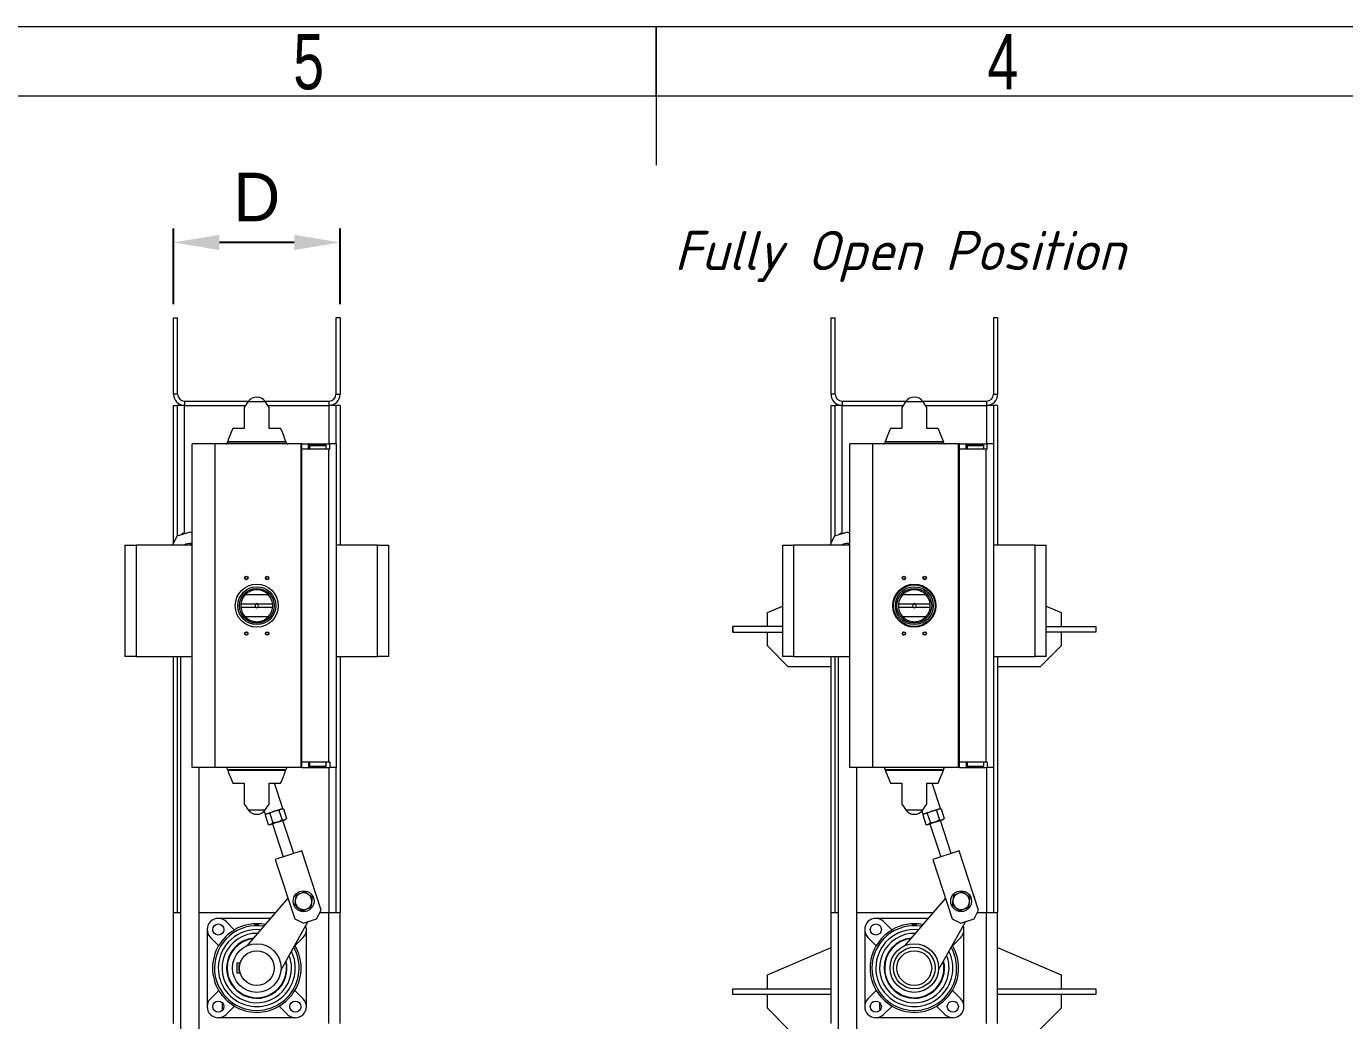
# Model space of a CAD drawing. Header units: millimetres. Extents: x -3124 to 13554, y -5049 to 691.
# Drawn here: x -32 to 1867, y -741 to 691 of the extents above; entities that cross this region are included whole.
import ezdxf

# ---------------------------------------------------------------- set-up
doc = ezdxf.new("R2010")
doc.units = ezdxf.units.MM
doc.header["$PDSIZE"] = -1
doc.styles.add('GOST-2.304_Type-B_italic', font='GOST Common Italic.ttf')
doc.styles.add('SLDTEXTSTYLE0', font='TXT', dxfattribs={"width": 0.75})
doc.dimstyles.new('Copy of ISO-25', dxfattribs={"dimscale": 20, "dimtxt": 3.5, "dimasz": 3.302, "dimexe": 1, "dimexo": 1, "dimgap": 1.524, "dimtad": 1, "dimtih": 1, "dimtoh": 1, "dimlfac": 20, "dimzin": 0, "dimtxsty": 'Standard', "dimcen": 2.5, "dimazin": 0, "dimtfac": 1, "dimtmove": 0, "dimatfit": 3, "dimfxl": 1, "dimtzin": 0, "dimarcsym": 0})

# ---------------------------------------------------------------- blocks, each defined once
blk = doc.blocks.new('*D3')
at = {"color": 0, "lineweight": -2, "transparency": 16777216}
for p, q in [((180.2, 291), (180.2, 399.7)), ((420.2, 291), (420.2, 399.7)), ((354.2, 379.7), (246.3, 379.7))]:
    blk.add_line(p, q, dxfattribs=at)
at = {"color": 0, "transparency": 16777216}
for points in [[(246.3, 390.7), (246.3, 368.7), (180.2, 379.7)], [(354.2, 390.7), (354.2, 368.7), (420.2, 379.7)]]:
    blk.add_solid(points, dxfattribs=at)
at = {"layer": 'Defpoints', "color": 0, "transparency": 16777216}
for p in [(180.2, 379.7), (180.2, 271), (420.2, 271)]:
    blk.add_point(p, dxfattribs=at)
at = {"color": 0, "transparency": 16777216, "insert": (300.2, 445.2), "char_height": 70, "attachment_point": 5}
blk.add_mtext('D', dxfattribs=at)

msp = doc.modelspace()

# ---------------------------------------------------------------- linework, layer by layer
at = {"linetype": 'Continuous', "lineweight": 20}
for p, q in [((-3124.3055, 690.95077), (4875.69418, 690.95077)), ((875.69434, 690.95077), (875.69434, 490.95078)), ((875.69434, 590.95078), (875.69434, 690.95077)), ((-3024.30551, 590.95078), (4775.69418, 590.95078)), ((180.22661, 271.00259), (186.22659, 271.00259)), ((180.22661, 161.00258), (180.22661, 271.00259)), ((186.22659, 161.00258), (186.22659, 271.00259)), ((420.22661, 271.00259), (414.2266, 271.00259)), ((414.2266, 271.00259), (414.2266, 161.00258)), ((420.22661, 271.00259), (420.22661, 161.00258)), ((1127.39278, 271.00259), (1133.39277, 271.00259)), ((1127.39278, 161.00258), (1127.39278, 271.00259)), ((1133.39277, 161.00258), (1133.39277, 271.00259)), ((1367.39278, 271.00259), (1361.39277, 271.00259)), ((1361.39277, 271.00259), (1361.39277, 161.00258)), ((1367.39278, 271.00259), (1367.39278, 161.00258)), ((186.22659, 161.00258), (180.22661, 161.00258)), ((414.2266, 161.00258), (420.22661, 161.00258)), ((1133.39277, 161.00258), (1127.39278, 161.00258)), ((1361.39277, 161.00258), (1367.39278, 161.00258)), ((180.22661, -53.1476), (180.22661, 145.00267)), ((180.22661, 145.00267), (186.22659, 145.00267)), ((186.22659, -43.23142), (186.22659, 145.00267)), ((196.22664, 145.00267), (186.22659, 145.00267)), ((196.22664, 151.00259), (196.22664, 145.00267)), ((196.22664, 151.00259), (288.28023, 151.00259)), ((196.22664, 145.00267), (284.13747, 145.00267)), ((196.22664, -39.01475), (196.22664, 145.00267)), ((287.99258, 150.61075), (312.46067, 150.61075)), ((312.17299, 151.00259), (404.22661, 151.00259)), ((316.31575, 145.00267), (404.22661, 145.00267)), ((404.22661, 151.00259), (404.22661, 145.00267)), ((414.2266, 145.00267), (404.22661, 145.00267)), ((404.22661, 145.00267), (404.22661, 89.43159)), ((420.22661, 145.00267), (414.2266, 145.00267)), ((414.2266, 145.00267), (414.2266, 89.43159)), ((420.22661, 145.00267), (420.22661, -56.49738)), ((1127.39278, -53.1476), (1127.39278, 145.00267)), ((1127.39278, 145.00267), (1133.39277, 145.00267)), ((1133.39277, -43.23142), (1133.39277, 145.00267)), ((1143.39282, 145.00267), (1133.39277, 145.00267)), ((1143.39282, 151.00259), (1143.39282, 145.00267)), ((1143.39282, 151.00259), (1235.4464, 151.00259)), ((1143.39282, 145.00267), (1231.30364, 145.00267)), ((1143.39282, -39.01475), (1143.39282, 145.00267)), ((1235.15875, 150.61075), (1259.62685, 150.61075)), ((1259.33916, 151.00259), (1351.39278, 151.00259)), ((1263.48193, 145.00267), (1351.39278, 145.00267)), ((1351.39278, 151.00259), (1351.39278, 145.00267)), ((1361.39277, 145.00267), (1351.39278, 145.00267)), ((1351.39278, 145.00267), (1351.39278, 89.43159)), ((1367.39278, 145.00267), (1361.39277, 145.00267)), ((1361.39277, 145.00267), (1361.39277, 89.43159)), ((1367.39278, 145.00267), (1367.39278, -56.49738)), ((282.22661, 111.93151), (265.84737, 111.93151)), ((334.60585, 111.93151), (318.22662, 111.93151)), ((1229.39278, 111.93151), (1213.01354, 111.93151)), ((1281.77203, 111.93151), (1265.39279, 111.93151)), ((207.22662, -376.56847), (207.22662, 89.43159)), ((240.22661, 89.43159), (207.22662, 89.43159)), ((240.22661, -376.56847), (240.22661, 89.43159)), ((364.02662, 89.43159), (240.22661, 89.43159)), ((258.22662, 92.2646), (342.22661, 92.2646)), ((258.38433, 93.19658), (342.06892, 93.19658)), ((364.02662, -376.56847), (364.02662, 89.43159)), ((365.22661, 89.43159), (364.02662, 89.43159)), ((365.22661, -376.56847), (365.22661, 89.43159)), ((365.22661, 89.43159), (374.91105, 89.43159)), ((403.92662, 81.83152), (365.22661, 81.83152)), ((374.91105, 81.83152), (374.91105, 89.43159)), ((375.22663, 89.43159), (374.91105, 89.43159)), ((375.22663, 81.83152), (375.22663, 89.43159)), ((375.22663, 89.43159), (405.22663, 89.43159)), ((376.2616, 87.3316), (376.2616, 81.83152)), ((376.2616, 87.3316), (400.26162, 87.3316)), ((376.76163, 87.83156), (399.76163, 87.83156)), ((400.26162, 81.83152), (400.26162, 87.3316)), ((403.92662, -368.9684), (403.92662, 81.83152)), ((405.22663, 81.83152), (403.92662, 81.83152)), ((414.92663, 89.43159), (405.22663, 89.43159)), ((405.22663, 81.83152), (405.22663, 89.43159)), ((414.92663, -376.56847), (414.92663, 89.43159)), ((1154.39279, -376.56847), (1154.39279, 89.43159)), ((1187.39278, 89.43159), (1154.39279, 89.43159)), ((1187.39278, -376.56847), (1187.39278, 89.43159)), ((1311.19279, 89.43159), (1187.39278, 89.43159)), ((1205.39279, 92.2646), (1289.39278, 92.2646)), ((1205.5505, 93.19658), (1289.23509, 93.19658)), ((1311.19279, -376.56847), (1311.19279, 89.43159)), ((1312.39278, 89.43159), (1311.19279, 89.43159)), ((1312.39278, -376.56847), (1312.39278, 89.43159)), ((1312.39278, 89.43159), (1322.07722, 89.43159)), ((1351.09279, 81.83152), (1312.39278, 81.83152)), ((1322.07722, 81.83152), (1322.07722, 89.43159)), ((1322.3928, 89.43159), (1322.07722, 89.43159)), ((1322.3928, 81.83152), (1322.3928, 89.43159)), ((1322.3928, 89.43159), (1352.3928, 89.43159)), ((1323.42777, 87.3316), (1323.42777, 81.83152)), ((1323.42777, 87.3316), (1347.42779, 87.3316)), ((1323.9278, 87.83156), (1346.9278, 87.83156)), ((1347.42779, 81.83152), (1347.42779, 87.3316)), ((1351.09279, -368.9684), (1351.09279, 81.83152)), ((1352.3928, 81.83152), (1351.09279, 81.83152)), ((1362.0928, 89.43159), (1352.3928, 89.43159)), ((1352.3928, 81.83152), (1352.3928, 89.43159)), ((1362.0928, -376.56847), (1362.0928, 89.43159)), ((204.06656, -37.39243), (185.0587, -43.6136)), ((207.22662, -38.99412), (204.06656, -37.39243)), ((1151.23273, -37.39243), (1132.22487, -43.6136)), ((1154.39279, -38.99412), (1151.23273, -37.39243)), ((110.22662, -56.49738), (110.22662, -216.49734)), ((110.22662, -56.49738), (126.22665, -56.49738)), ((126.22665, -56.49738), (126.22665, -216.49734)), ((207.22662, -56.49738), (126.22665, -56.49738)), ((185.0587, -43.6136), (178.66539, -56.22809)), ((178.66539, -56.22809), (178.75348, -56.49738)), ((193.89431, -39.01475), (191.35683, -41.55223)), ((193.89431, -39.01475), (199.10978, -39.01475)), ((207.30077, -56.49738), (205.71535, -55.27859)), ((474.2266, -56.49738), (414.92663, -56.49738)), ((474.2266, -56.49738), (490.2266, -56.49738)), ((474.2266, -216.49734), (474.2266, -56.49738)), ((490.2266, -216.49734), (490.2266, -56.49738)), ((1057.39279, -56.49738), (1057.39279, -216.49734)), ((1057.39279, -56.49738), (1073.39283, -56.49738)), ((1073.39283, -56.49738), (1073.39283, -216.49734)), ((1154.39279, -56.49738), (1073.39283, -56.49738)), ((1132.22487, -43.6136), (1125.83156, -56.22809)), ((1125.83156, -56.22809), (1125.91966, -56.49738)), ((1141.06049, -39.01475), (1138.523, -41.55223)), ((1141.06049, -39.01475), (1146.27595, -39.01475)), ((1154.46694, -56.49738), (1152.88152, -55.27859)), ((1421.39277, -56.49738), (1362.0928, -56.49738)), ((1421.39277, -56.49738), (1437.39277, -56.49738)), ((1421.39277, -216.49734), (1421.39277, -56.49738)), ((1437.39277, -216.49734), (1437.39277, -56.49738)), ((283.70391, -127.56841), (316.74932, -127.56841)), ((1230.87008, -127.56841), (1263.91549, -127.56841)), ((297.99054, -141.56847), (277.31375, -141.56847)), ((277.31375, -145.56841), (297.99054, -145.56841)), ((323.1395, -141.56847), (302.46268, -141.56847)), ((302.46268, -145.56841), (323.1395, -145.56841)), ((1035.89279, -153.56842), (1057.39279, -144.24954)), ((1245.15672, -141.56847), (1224.47993, -141.56847)), ((1224.47993, -145.56841), (1245.15672, -145.56841)), ((1270.30567, -141.56847), (1249.62885, -141.56847)), ((1249.62885, -145.56841), (1270.30567, -145.56841)), ((1437.39277, -144.24953), (1458.89279, -153.56842)), ((316.74932, -159.56847), (283.70391, -159.56847)), ((1035.89279, -173.56842), (1035.89279, -153.56842)), ((1263.91549, -159.56847), (1230.87008, -159.56847)), ((1458.89279, -153.56842), (1458.89279, -173.56842)), ((985.89279, -181.56842), (985.89279, -173.56842)), ((1057.3928, -173.56842), (985.89279, -173.56842)), ((985.89279, -173.56842), (985.89279, -181.56842)), ((985.89279, -181.56842), (1057.3928, -181.56842)), ((1035.89279, -201.56842), (1035.89279, -181.56842)), ((1437.39277, -173.56842), (1508.89279, -173.56842)), ((1508.89279, -181.56842), (1437.39277, -181.56842)), ((1458.89279, -181.56842), (1458.89279, -201.56842)), ((1508.89279, -173.56842), (1508.89279, -181.56842)), ((1065.89279, -231.56842), (1035.89279, -201.56842)), ((1458.89279, -201.56842), (1428.89279, -231.56842)), ((126.22665, -216.49734), (110.22662, -216.49734)), ((126.22665, -216.49734), (207.22662, -216.49734)), ((180.22661, -585.49729), (180.22661, -216.49734)), ((186.22659, -585.49729), (186.22659, -216.49734)), ((190.54435, -216.49734), (190.54435, -990.64476)), ((414.92663, -216.49734), (474.2266, -216.49734)), ((420.22661, -216.49734), (420.22661, -585.49729)), ((490.2266, -216.49734), (474.2266, -216.49734)), ((1073.39283, -216.49734), (1057.39279, -216.49734)), ((1073.39283, -216.49734), (1154.39279, -216.49734)), ((1127.39278, -585.49729), (1127.39278, -216.49734)), ((1133.39277, -585.49729), (1133.39277, -216.49734)), ((1137.71053, -216.49734), (1137.71053, -1094.73153)), ((1362.0928, -216.49734), (1421.39277, -216.49734)), ((1367.39278, -216.49734), (1367.39278, -585.49729)), ((1437.39277, -216.49734), (1421.39277, -216.49734)), ((1127.39278, -231.56842), (1065.89279, -231.56842)), ((1428.89279, -231.56842), (1367.39278, -231.56842)), ((240.22661, -376.56847), (207.22662, -376.56847)), ((217.24431, -990.64476), (217.24431, -376.56847)), ((364.02662, -376.56847), (240.22661, -376.56847)), ((258.22662, -379.40136), (342.22661, -379.40136)), ((365.22661, -376.56847), (364.02662, -376.56847)), ((403.92662, -368.9684), (365.22661, -368.9684)), ((365.22661, -376.56847), (374.91105, -376.56847)), ((374.91105, -368.9684), (374.91105, -376.56847)), ((375.22663, -376.56847), (374.91105, -376.56847)), ((375.22663, -376.56847), (375.22663, -368.9684)), ((375.22663, -376.56847), (405.22663, -376.56847)), ((376.2616, -368.9684), (376.2616, -374.46836)), ((376.2616, -374.46836), (400.26162, -374.46836)), ((376.76163, -374.96844), (399.76157, -374.96844)), ((400.26162, -374.46836), (400.26162, -368.9684)), ((405.22663, -368.9684), (403.92662, -368.9684)), ((404.22661, -376.56847), (404.22661, -585.49729)), ((405.22663, -368.9684), (405.22663, -376.56847)), ((414.92663, -376.56847), (405.22663, -376.56847)), ((414.2266, -376.56847), (414.2266, -585.49729)), ((1187.39278, -376.56847), (1154.39279, -376.56847)), ((1164.41049, -1094.73153), (1164.41049, -376.56847)), ((1311.19279, -376.56847), (1187.39278, -376.56847)), ((1205.39279, -379.40136), (1289.39278, -379.40136)), ((1312.39278, -376.56847), (1311.19279, -376.56847)), ((1351.09279, -368.9684), (1312.39278, -368.9684)), ((1312.39278, -376.56847), (1322.07722, -376.56847)), ((1322.07722, -368.9684), (1322.07722, -376.56847)), ((1322.3928, -376.56847), (1322.07722, -376.56847)), ((1322.3928, -376.56847), (1322.3928, -368.9684)), ((1322.3928, -376.56847), (1352.3928, -376.56847)), ((1323.42777, -368.9684), (1323.42777, -374.46836)), ((1323.42777, -374.46836), (1347.42779, -374.46836)), ((1323.9278, -374.96844), (1346.92774, -374.96844)), ((1347.42779, -374.46836), (1347.42779, -368.9684)), ((1352.3928, -368.9684), (1351.09279, -368.9684)), ((1351.39278, -376.56847), (1351.39278, -585.49729)), ((1352.3928, -368.9684), (1352.3928, -376.56847)), ((1362.0928, -376.56847), (1352.3928, -376.56847)), ((1361.39277, -376.56847), (1361.39277, -585.49729)), ((258.38433, -380.33346), (342.06892, -380.33346)), ((1205.5505, -380.33346), (1289.23509, -380.33346)), ((265.84737, -399.06839), (282.22661, -399.06839)), ((318.22662, -399.06839), (334.60585, -399.06839)), ((337.89129, -435.50518), (325.96574, -399.06839)), ((1213.01354, -399.06839), (1229.39278, -399.06839)), ((1265.39279, -399.06839), (1281.77203, -399.06839)), ((1285.05746, -435.50518), (1273.13192, -399.06839)), ((338.70597, -436.36635), (336.60827, -435.92516)), ((338.70597, -436.36635), (343.14052, -449.91544)), ((1285.87214, -436.36635), (1283.77444, -435.92516)), ((1285.87214, -436.36635), (1290.3067, -449.91544)), ((287.99258, -437.74751), (312.46067, -437.74751)), ((311.07975, -439.42264), (312.51584, -443.81038)), ((313.79889, -443.39052), (312.36796, -444.98661)), ((312.36796, -444.98661), (316.80251, -458.5357)), ((318.95245, -442.83155), (323.38701, -456.38064)), ((332.12147, -438.52142), (336.55603, -452.07051)), ((353.46089, -500.27528), (337.90804, -452.75572)), ((341.7096, -451.51153), (343.14052, -449.91544)), ((1235.15875, -437.74751), (1259.62685, -437.74751)), ((1258.24593, -439.42264), (1259.68201, -443.81038)), ((1260.96506, -443.39052), (1259.53413, -444.98661)), ((1259.53413, -444.98661), (1263.96869, -458.5357)), ((1266.11863, -442.83155), (1270.55318, -456.38064)), ((1279.28765, -438.52142), (1283.7222, -452.07051)), ((1300.62706, -500.27528), (1285.07421, -452.75572)), ((1288.87577, -451.51153), (1290.3067, -449.91544)), ((316.80251, -458.5357), (318.90021, -458.9769)), ((322.70176, -457.73271), (338.25464, -505.25227)), ((1263.96869, -458.5357), (1266.06638, -458.9769)), ((1269.86794, -457.73271), (1285.42081, -505.25227)), ((364.86558, -496.5426), (326.84995, -508.98495)), ((326.84995, -508.98495), (354.84512, -594.52012)), ((392.86075, -582.07789), (364.86558, -496.5426)), ((1312.03175, -496.5426), (1274.01612, -508.98495)), ((1274.01612, -508.98495), (1302.01129, -594.52012)), ((1340.02692, -582.07789), (1312.03175, -496.5426)), ((345.10158, -564.75022), (285.99237, -633.52253)), ((1292.26775, -564.75022), (1233.15854, -633.52253)), ((180.22661, -745.49731), (180.22661, -585.49729)), ((180.22661, -585.49729), (190.54435, -585.49729)), ((217.24431, -585.49729), (327.26963, -585.49729)), ((386.46741, -594.69226), (392.86075, -582.07789)), ((391.12766, -585.49729), (404.22661, -585.49729)), ((404.22661, -745.49731), (404.22661, -585.49729)), ((404.22661, -585.49729), (420.22661, -585.49729)), ((420.22661, -745.49731), (420.22661, -585.49729)), ((1127.39278, -745.49731), (1127.39278, -585.49729)), ((1127.39278, -585.49729), (1137.71053, -585.49729)), ((1164.41049, -585.49729), (1274.4358, -585.49729)), ((1333.63358, -594.69226), (1340.02692, -582.07789)), ((1338.29383, -585.49729), (1351.39278, -585.49729)), ((1351.39278, -745.49731), (1351.39278, -585.49729)), ((1351.39278, -585.49729), (1367.39278, -585.49729)), ((1367.39278, -745.49731), (1367.39278, -585.49729)), ((319.96394, -593.99739), (244.72664, -593.99739)), ((256.04032, -598.68362), (268.08117, -610.72447)), ((335.14146, -667.93718), (373.98578, -598.77744)), ((354.84512, -594.52012), (367.45958, -600.91343)), ((367.45958, -600.91343), (386.46741, -594.69226)), ((1267.13012, -593.99739), (1191.89282, -593.99739)), ((1203.20649, -598.68362), (1215.24735, -610.72447)), ((1282.30763, -667.93718), (1321.15195, -598.77744)), ((1302.01129, -594.52012), (1314.62575, -600.91343)), ((1314.62575, -600.91343), (1333.63358, -594.69226)), ((228.72661, -609.9973), (228.72661, -720.99735)), ((233.41291, -621.31109), (245.45376, -633.35183)), ((354.99949, -633.35183), (367.04032, -621.31109)), ((371.72661, -720.99735), (371.72661, -609.9973)), ((1175.89278, -609.9973), (1175.89278, -720.99735)), ((1180.57908, -621.31109), (1192.61993, -633.35183)), ((1302.16567, -633.35183), (1314.20649, -621.31109)), ((1318.89278, -720.99735), (1318.89278, -609.9973)), ((354.99949, -633.35183), (354.77747, -632.97656)), ((1035.89279, -675.49734), (1127.39278, -635.8379)), ((1302.16567, -633.35183), (1301.94364, -632.97656)), ((1367.39278, -635.83789), (1458.89279, -675.49734)), ((276.22662, -658.49736), (271.4266, -658.49736)), ((271.4266, -658.49736), (271.4266, -672.49735)), ((271.4266, -672.49735), (276.22662, -672.49735)), ((1035.89279, -695.49734), (1035.89279, -675.49734)), ((1458.89279, -675.49734), (1458.89279, -695.49734)), ((245.45376, -697.64277), (233.41291, -709.68362)), ((326.07789, -689.09206), (326.08382, -689.09623)), ((354.99949, -697.64277), (367.04032, -709.68362)), ((985.89279, -703.49734), (985.89279, -695.49734)), ((985.89279, -695.49734), (1127.39278, -695.49734)), ((1192.61993, -697.64277), (1180.57908, -709.68362)), ((1273.24406, -689.09206), (1273.24999, -689.09623)), ((1302.16567, -697.64277), (1314.20649, -709.68362)), ((1367.39278, -695.49734), (1508.89279, -695.49734)), ((1508.89279, -695.49734), (1508.89279, -703.49734)), ((250.2266, -715.18787), (250.2266, -723.21429)), ((256.04032, -732.31103), (268.08117, -720.27018)), ((332.37208, -720.27018), (344.4129, -732.31103)), ((1127.39278, -703.49734), (985.89279, -703.49734)), ((1035.89279, -723.49734), (1035.89279, -703.49734)), ((1197.39277, -715.18787), (1197.39277, -723.21429)), ((1203.20649, -732.31103), (1215.24735, -720.27018)), ((1279.53825, -720.27018), (1291.57908, -732.31103)), ((1508.89279, -703.49734), (1367.39278, -703.49734)), ((1458.89279, -703.49734), (1458.89279, -723.49734)), ((355.72661, -736.99733), (244.72664, -736.99733)), ((1065.89279, -753.49734), (1035.89279, -723.49734)), ((1302.89278, -736.99733), (1191.89282, -736.99733)), ((1458.89279, -723.49734), (1428.89279, -753.49734))]:
    msp.add_line(p, q, dxfattribs=at)
at = {"linetype": 'Continuous', "lineweight": 20, "flags": 128}
for points in [[(198.1666, -55.15139), (196.11751, -56.18815), (195.62911, -56.49738)], [(1145.33277, -55.15139), (1143.28368, -56.18815), (1142.79528, -56.49738)], [(312.51584, -443.81038), (312.55917, -443.79619), (312.9041, -443.6833), (313.58449, -443.46062), (314.58182, -443.13422), (315.8689, -442.71293), (317.4106, -442.20844), (319.16488, -441.63421), (321.08389, -441.00622), (323.11524, -440.34127), (325.20358, -439.65784), (327.29189, -438.97429), (329.32327, -438.30946), (331.24225, -437.68135), (332.99653, -437.10724), (334.53823, -436.60262), (335.82531, -436.18134), (336.82264, -435.85494), (337.50306, -435.63226), (337.84796, -435.51937), (337.89129, -435.50518)], [(1259.68201, -443.81038), (1259.72534, -443.79619), (1260.07027, -443.6833), (1260.75066, -443.46062), (1261.748, -443.13422), (1263.03507, -442.71293), (1264.57677, -442.20844), (1266.33106, -441.63421), (1268.25006, -441.00622), (1270.28141, -440.34127), (1272.36975, -439.65784), (1274.45806, -438.97429), (1276.48945, -438.30946), (1278.40842, -437.68135), (1280.1627, -437.10724), (1281.70441, -436.60262), (1282.99148, -436.18134), (1283.98881, -435.85494), (1284.66923, -435.63226), (1285.01413, -435.51937), (1285.05746, -435.50518)], [(330.3049, -455.24422), (328.81631, -455.73142), (327.35316, -456.21029), (325.94053, -456.6727), (324.60256, -457.11056), (323.36218, -457.51658), (322.24057, -457.88363), (321.25695, -458.20561), (320.42815, -458.47681)], [(330.3049, -455.24422), (331.79353, -454.75701), (333.25667, -454.27814), (334.6693, -453.81573), (336.00725, -453.37787), (337.24765, -452.97185), (338.36923, -452.6048), (339.35286, -452.28294), (340.18166, -452.01162)], [(340.18166, -452.01162), (340.84148, -451.79561), (341.321, -451.63873), (341.61202, -451.54348), (341.7096, -451.51153)], [(1277.47108, -455.24422), (1275.98248, -455.73142), (1274.51933, -456.21029), (1273.1067, -456.6727), (1271.76873, -457.11056), (1270.52836, -457.51658), (1269.40675, -457.88363), (1268.42312, -458.20561), (1267.59432, -458.47681)], [(1277.47108, -455.24422), (1278.9597, -454.75701), (1280.42285, -454.27814), (1281.83548, -453.81573), (1283.17342, -453.37787), (1284.41382, -452.97185), (1285.5354, -452.6048), (1286.51903, -452.28294), (1287.34783, -452.01162)], [(1287.34783, -452.01162), (1288.00766, -451.79561), (1288.48718, -451.63873), (1288.77819, -451.54348), (1288.87577, -451.51153)], [(318.90021, -458.9769), (318.99778, -458.94495), (319.28883, -458.8497), (319.76835, -458.69282), (320.42815, -458.47681)], [(1266.06638, -458.9769), (1266.16396, -458.94495), (1266.455, -458.8497), (1266.93452, -458.69282), (1267.59432, -458.47681)], [(387.17748, -564.71339), (386.83845, -563.42712), (386.03635, -561.22687)], [(1334.34365, -564.71339), (1334.00462, -563.42712), (1333.20252, -561.22687)], [(250.2266, -723.21429), (250.41299, -725.57147), (250.57994, -726.4507)], [(1197.39277, -723.21429), (1197.57916, -725.57147), (1197.74611, -726.4507)]]:
    msp.add_lwpolyline(points, dxfattribs=at)
at = {"linetype": 'Continuous', "lineweight": 20}
for centre, radius in [((300.22662, -143.56842), 31), ((285.22662, -103.56843), 2.5), ((285.22662, -103.56843), 2.067), ((315.22662, -103.56843), 2.5), ((315.22662, -103.56843), 2.067), ((1247.39279, -143.56842), 31), ((1247.39279, -143.56842), 30), ((1232.39279, -103.56843), 2.5), ((1232.39279, -103.56843), 2.067), ((1262.39279, -103.56843), 2.5), ((1262.39279, -103.56843), 2.067), ((300.22662, -143.56842), 27.3), ((300.22662, -143.56842), 25), ((1247.39279, -143.56842), 27.3), ((1247.39279, -143.56842), 25), ((1247.39279, -143.56842), 25), ((285.22662, -183.56842), 2.5), ((285.22662, -183.56842), 2.067), ((315.22662, -183.56842), 2.5), ((315.22662, -183.56842), 2.067), ((1232.39279, -183.56842), 2.5), ((1232.39279, -183.56842), 2.067), ((1262.39279, -183.56842), 2.5), ((1262.39279, -183.56842), 2.067), ((367.63178, -569.29115), 15), ((1314.79795, -569.29115), 15), ((244.72662, -609.99734), 8), ((1191.89279, -609.99734), 8), ((300.22662, -665.49734), 35), ((300.22662, -665.49734), 25), ((1247.39279, -665.49734), 35), ((1247.39279, -665.49734), 30), ((1247.39279, -665.49734), 25), ((1247.39279, -665.49734), 25), ((244.72662, -720.99733), 8), ((355.72662, -720.99733), 8), ((1191.89279, -720.99733), 8), ((1302.89279, -720.99733), 8)]:
    msp.add_circle(centre, radius, dxfattribs=at)
for centre, radius, start, end in [((196.22662, 161.00263), 16, 180, 270), ((196.22662, 161.00263), 10, 180, 270), ((300.22662, 141.93156), 15, 35.35285502, 144.64714498), ((404.22661, 161.00263), 16, 270, 0), ((404.22661, 161.00263), 10, 270, 0), ((1143.39279, 161.00263), 16, 180, 270), ((1143.39279, 161.00263), 10, 180, 270), ((1247.39279, 141.93156), 15, 35.35285502, 144.64714498), ((1351.39279, 161.00263), 16, 270, 0), ((1351.39279, 161.00263), 10, 270, 0), ((475.58151, 17.53036), 229.99999, 144.64714498, 147.21166507), ((124.87173, 17.53036), 229.99999, 32.78835465, 35.35285502), ((1422.74768, 17.53036), 229.99999, 144.64714498, 147.21166507), ((1072.0379, 17.53036), 229.99999, 32.78835465, 35.35285502), ((475.58151, 17.53036), 229.99999, 155.76752045, 160.79290726), ((124.87173, 17.53036), 229.99999, 19.20709274, 24.23247955), ((1422.74768, 17.53036), 229.99999, 155.76752045, 160.79290726), ((1072.0379, 17.53036), 229.99999, 19.20709274, 24.23247955), ((255.39362, 92.26457), 2.833, 270, 0.00000209), ((261.05962, 92.26457), 2.833, 160.7929052, 179.99999791), ((339.39362, 92.26457), 2.833, 0.00000209, 19.2070948), ((345.05962, 92.26457), 2.833, 179.99999791, 270), ((376.76161, 87.33157), 0.5, 90, 180), ((399.76161, 87.33157), 0.5, 0, 90), ((1202.55979, 92.26457), 2.833, 270, 0.00000209), ((1208.22579, 92.26457), 2.833, 160.7929052, 179.99999791), ((1286.55979, 92.26457), 2.833, 0.00000209, 19.2070948), ((1292.22579, 92.26457), 2.833, 179.99999791, 270), ((1323.92779, 87.33157), 0.5, 90, 180), ((1346.92779, 87.33157), 0.5, 0, 90), ((203.89434, -69.01477), 15, 77.16453659, 112.44828085), ((1151.06051, -69.01477), 15, 77.16453659, 112.44828085), ((300.22662, -143.56842), 23, 135.92079015, 175.01145802), ((300.22662, -143.56842), 23, 44.07920985, 135.92079015), ((300.22662, -143.56842), 23, 4.98854198, 44.07920985), ((1247.39279, -143.56842), 23, 135.92079015, 175.01145802), ((1247.39279, -143.56842), 23, 44.07920985, 135.92079015), ((1247.39279, -143.56842), 23, 4.98854198, 44.07920985), ((300.22662, -143.56842), 23, 175.01145802, 184.98854198), ((300.22662, -143.56842), 23, 184.98854198, 224.07920985), ((300.22662, -143.56842), 2.4585, 125.56027509, 234.43972491), ((300.22662, -143.56842), 3, 41.8103149, 138.1896851), ((300.22662, -143.56842), 3, 221.8103149, 318.1896851), ((300.22662, -143.56842), 2.4585, 54.43972491, 125.56027509), ((300.22662, -143.56842), 2.4585, 234.43972491, 305.56027509), ((300.22662, -143.56842), 2.4585, 305.56027509, 54.43972491), ((300.22662, -143.56842), 23, 315.92079015, 355.01145802), ((300.22662, -143.56842), 23, 355.01145802, 4.98854198), ((1247.39279, -143.56842), 23, 175.01145802, 184.98854198), ((1247.39279, -143.56842), 23, 184.98854198, 224.07920985), ((1247.39279, -143.56842), 2.4585, 125.56027509, 234.43972491), ((1247.39279, -143.56842), 3, 41.8103149, 138.1896851), ((1247.39279, -143.56842), 3, 221.8103149, 318.1896851), ((1247.39279, -143.56842), 2.4585, 54.43972491, 125.56027509), ((1247.39279, -143.56842), 2.4585, 234.43972491, 305.56027509), ((1247.39279, -143.56842), 2.4585, 305.56027509, 54.43972491), ((1247.39279, -143.56842), 23, 315.92079015, 355.01145802), ((1247.39279, -143.56842), 23, 355.01145802, 4.98854198), ((300.22662, -143.56842), 23, 224.07920985, 315.92079015), ((1247.39279, -143.56842), 23, 224.07920985, 315.92079015), ((255.39362, -379.40141), 2.833, 359.99999791, 90.00000085), ((261.05962, -379.40141), 2.833, 180.00000209, 199.20709271), ((339.39362, -379.40141), 2.833, 340.79290729, 359.99999791), ((345.05962, -379.40141), 2.833, 89.99999915, 180.00000209), ((376.76161, -374.46841), 0.5, 180, 270), ((399.76161, -374.46841), 0.5, 270, 0), ((1202.55979, -379.40141), 2.833, 359.99999791, 90.00000085), ((1208.22579, -379.40141), 2.833, 180.00000209, 199.20709271), ((1286.55979, -379.40141), 2.833, 340.79290729, 359.99999791), ((1292.22579, -379.40141), 2.833, 89.99999915, 180.00000209), ((1323.92779, -374.46841), 0.5, 180, 270), ((1346.92779, -374.46841), 0.5, 270, 0), ((475.58151, -304.66721), 229.99999, 199.20709271, 204.23247955), ((124.87173, -304.66721), 229.99999, 335.76752045, 340.79290729), ((1422.74768, -304.66721), 229.99999, 199.20709271, 204.23247955), ((1072.0379, -304.66721), 229.99999, 335.76752045, 340.79290729), ((475.58151, -304.66721), 229.99999, 212.78835465, 215.35285502), ((124.87173, -304.66721), 229.99999, 324.64714498, 327.21166507), ((1422.74768, -304.66721), 229.99999, 212.78835465, 215.35285502), ((1072.0379, -304.66721), 229.99999, 324.64714498, 327.21166507), ((300.22662, -429.06841), 15, 215.35285502, 270), ((300.22662, -429.06841), 15, 270, 324.64714498), ((1247.39279, -429.06841), 15, 215.35285502, 270), ((1247.39279, -429.06841), 15, 270, 324.64714498), ((367.63178, -569.29115), 12, 172.44828085, 232.44828085), ((367.63178, -569.29115), 12, 112.44828085, 172.44828085), ((367.63178, -569.29115), 12, 52.44828085, 112.44828085), ((367.63178, -569.29115), 12, 352.44828085, 52.44828085), ((1314.79795, -569.29115), 12, 172.44828085, 232.44828085), ((1314.79795, -569.29115), 12, 112.44828085, 172.44828085), ((1314.79795, -569.29115), 12, 52.44828085, 112.44828085), ((1314.79795, -569.29115), 12, 352.44828085, 52.44828085), ((367.63178, -569.29115), 12, 232.44828085, 292.44828085), ((367.63178, -569.29115), 12, 292.44828085, 352.44828085), ((1314.79795, -569.29115), 12, 232.44828085, 292.44828085), ((1314.79795, -569.29115), 12, 292.44828085, 352.44828085), ((244.72662, -609.99734), 16, 45, 225), ((300.22662, -665.49734), 60.98467, 80.57059202, 180), ((300.22662, -665.49734), 63.825, 79.03568724, 120.48192165), ((300.23142, -617.94801), 14.6428, 83.36637711, 97.05630919), ((300.22661, -623.79725), 21.09063, 85.78015132, 94.21984868), ((355.72662, -609.99734), 16, 315, 20.01680005), ((1191.89279, -609.99734), 16, 45, 225), ((1247.39279, -665.49734), 60.98467, 80.57059202, 180), ((1247.39279, -665.49734), 63.825, 79.03568724, 120.48192165), ((1247.3976, -617.94801), 14.6428, 83.36637711, 97.05630919), ((1247.39278, -623.79725), 21.09063, 85.78015132, 94.21984868), ((1302.89279, -609.99734), 16, 315, 20.01680005), ((300.22662, -665.49734), 55.48215, 84.08629882, 180), ((300.22662, -665.49734), 63.50903, 120.40809331, 149.59190669), ((300.22662, -665.49734), 50, 88.57325704, 0), ((300.22662, -665.49734), 43.50575, 95.97197447, 180), ((300.22662, -665.49734), 42.70075, 97.12867341, 180), ((1247.39279, -665.49734), 55.48215, 84.08629882, 180), ((1247.39279, -665.49734), 63.50903, 120.40809331, 149.59190669), ((1247.39279, -665.49734), 50, 88.57325704, 0), ((1247.39279, -665.49734), 43.50575, 95.97197447, 180), ((1247.39279, -665.49734), 42.70075, 97.12867341, 180), ((300.22662, -665.49734), 63.825, 149.51807835, 210.48192165), ((300.22662, -665.49734), 60.98467, 180, 29.42940798), ((300.22662, -665.49734), 55.48215, 180, 25.91370118), ((300.22662, -665.49734), 63.825, 329.51807835, 30.48192165), ((1247.39279, -665.49734), 63.825, 149.51807835, 210.48192165), ((1247.39279, -665.49734), 60.98467, 180, 29.42940798), ((1247.39279, -665.49734), 55.48215, 180, 25.91370118), ((1247.39279, -665.49734), 63.825, 329.51807835, 30.48192165), ((300.22662, -665.49734), 43.50575, 180, 14.02802553), ((300.22662, -665.49734), 42.70075, 180, 12.87132659), ((300.22662, -665.49734), 26.1, 164.44286118, 180), ((300.22662, -665.49734), 50, 0, 21.42674296), ((1247.39279, -665.49734), 43.50575, 180, 14.02802553), ((1247.39279, -665.49734), 42.70075, 180, 12.87132659), ((1247.39279, -665.49734), 50, 0, 21.42674296), ((300.22662, -665.49734), 26.1, 180, 195.55713882), ((300.22662, -665.49734), 63.50903, 210.40809331, 239.59190669), ((300.22662, -665.49734), 63.50903, 300.40809331, 329.59190669), ((1247.39279, -665.49734), 63.50903, 210.40809331, 239.59190669), ((1247.39279, -665.49734), 63.50903, 300.40809331, 329.59190669), ((244.72662, -720.99733), 16, 135, 315), ((300.22662, -665.49734), 63.825, 239.51807835, 300.48192165), ((355.72662, -720.99733), 16, 225, 45), ((1191.89279, -720.99733), 16, 135, 315), ((1247.39279, -665.49734), 63.825, 239.51807835, 300.48192165), ((1302.89279, -720.99733), 16, 225, 45)]:
    msp.add_arc(centre, radius, start, end, dxfattribs=at)
for points, knots in [([(282.22661, 142.08419), (282.22661, 142.0845), (282.22661, 142.16672), (282.22661, 141.90027), (282.22661, 141.24523), (282.22661, 139.93659), (282.22661, 137.89244), (282.22661, 135.2287), (282.22661, 130.89569), (282.22661, 125.33125), (282.22661, 118.5752), (282.22661, 114.14873), (282.22661, 111.93151)], [0, 0, 0, 0, 0.000198, 0.0510331629, 0.103614866, 0.1753603477, 0.2490042105, 0.3486931846, 0.4485047347, 0.6531452613, 0.8262600137, 1, 1, 1, 1]), ([(318.22662, 111.93151), (318.22662, 114.13132), (318.22662, 118.5378), (318.22662, 124.87254), (318.22662, 130.92628), (318.22662, 135.41607), (318.22662, 138.39079), (318.22662, 140.0144), (318.22662, 141.19088), (318.22662, 141.9381), (318.22662, 142.03613), (318.22662, 142.08419)], [0, 0, 0, 0, 0.17245154439, 0.34544149279, 0.5169764698, 0.6903246571, 0.76160554681, 0.83367087551, 0.8889804936, 0.94557956225, 1, 1, 1, 1]), ([(1229.39278, 142.08419), (1229.39278, 142.0845), (1229.39278, 142.16672), (1229.39278, 141.90027), (1229.39278, 141.24523), (1229.39278, 139.93659), (1229.39278, 137.89244), (1229.39278, 135.2287), (1229.39278, 130.89569), (1229.39278, 125.33125), (1229.39278, 118.5752), (1229.39278, 114.14873), (1229.39278, 111.93151)], [0, 0, 0, 0, 0.000198, 0.0510331629, 0.103614866, 0.1753603477, 0.2490042105, 0.3486931846, 0.4485047347, 0.6531452613, 0.8262600137, 1, 1, 1, 1]), ([(1265.39279, 111.93151), (1265.39279, 114.13132), (1265.39279, 118.5378), (1265.39279, 124.87254), (1265.39279, 130.92628), (1265.39279, 135.41607), (1265.39279, 138.39079), (1265.39279, 140.0144), (1265.39279, 141.19088), (1265.39279, 141.9381), (1265.39279, 142.03613), (1265.39279, 142.08419)], [0, 0, 0, 0, 0.17245154439, 0.34544149279, 0.5169764698, 0.6903246571, 0.76160554681, 0.83367087551, 0.8889804936, 0.94557956225, 1, 1, 1, 1]), ([(205.71535, -55.27859), (205.2745, -55.46071), (204.30386, -55.8617), (203.30857, -56.27293), (202.76533, -56.49738)], [0, 0, 0, 0, 0.4541853914, 1, 1, 1, 1]), ([(1152.88152, -55.27859), (1152.44067, -55.46071), (1151.47003, -55.8617), (1150.47475, -56.27293), (1149.93151, -56.49738)], [0, 0, 0, 0, 0.4541853914, 1, 1, 1, 1]), ([(298.79688, -141.56847), (298.54688, -141.56847), (298.27294, -141.56847), (298.01324, -141.56847), (297.99054, -141.56847)], [0, 0, 0, 0, 0.9126187179, 1, 1, 1, 1]), ([(297.99054, -145.56841), (298.20741, -145.56841), (298.46985, -145.56841), (298.74849, -145.56841), (298.79688, -145.56841)], [0, 0, 0, 0, 0.82635931802, 1, 1, 1, 1]), ([(302.46268, -141.56847), (302.2458, -141.56847), (301.98336, -141.56847), (301.70477, -141.56847), (301.65641, -141.56847)], [0, 0, 0, 0, 0.8264027933, 1, 1, 1, 1]), ([(301.65641, -145.56841), (301.90639, -145.56841), (302.1803, -145.56841), (302.43999, -145.56841), (302.46268, -145.56841)], [0, 0, 0, 0, 0.912614253, 1, 1, 1, 1]), ([(1245.96305, -141.56847), (1245.71305, -141.56847), (1245.43911, -141.56847), (1245.17941, -141.56847), (1245.15672, -141.56847)], [0, 0, 0, 0, 0.9126187179, 1, 1, 1, 1]), ([(1245.15672, -145.56841), (1245.37359, -145.56841), (1245.63603, -145.56841), (1245.91466, -145.56841), (1245.96305, -145.56841)], [0, 0, 0, 0, 0.82635931802, 1, 1, 1, 1]), ([(1249.62885, -141.56847), (1249.41197, -141.56847), (1249.14953, -141.56847), (1248.87094, -141.56847), (1248.82258, -141.56847)], [0, 0, 0, 0, 0.8264027933, 1, 1, 1, 1]), ([(1248.82258, -145.56841), (1249.07256, -145.56841), (1249.34647, -145.56841), (1249.60616, -145.56841), (1249.62885, -145.56841)], [0, 0, 0, 0, 0.912614253, 1, 1, 1, 1]), ([(282.22661, -399.06839), (282.22661, -401.2682), (282.22661, -405.67469), (282.22661, -412.00942), (282.22661, -418.06316), (282.22661, -422.55295), (282.22661, -425.52767), (282.22661, -427.15129), (282.22661, -428.32776), (282.22661, -429.07498), (282.22661, -429.17301), (282.22661, -429.22107)], [0, 0, 0, 0, 0.17245154439, 0.34544149279, 0.5169764698, 0.6903246571, 0.76160554681, 0.83367087551, 0.8889804936, 0.94557956225, 1, 1, 1, 1]), ([(318.22662, -429.22107), (318.22662, -429.22135), (318.22662, -429.29339), (318.22662, -429.04177), (318.22662, -428.38033), (318.22662, -427.07404), (318.22662, -425.02897), (318.22662, -422.36566), (318.22662, -418.03252), (318.22662, -412.46815), (318.22662, -405.71208), (318.22662, -401.28561), (318.22662, -399.06839)], [0, 0, 0, 0, 0.0001977171, 0.0510329454, 0.1036139743, 0.1753595484, 0.2490050567, 0.3486923463, 0.4485040249, 0.6531448148, 0.82625979, 1, 1, 1, 1]), ([(1229.39278, -399.06839), (1229.39278, -401.2682), (1229.39278, -405.67469), (1229.39278, -412.00942), (1229.39278, -418.06316), (1229.39278, -422.55295), (1229.39278, -425.52767), (1229.39278, -427.15129), (1229.39278, -428.32776), (1229.39278, -429.07498), (1229.39278, -429.17301), (1229.39278, -429.22107)], [0, 0, 0, 0, 0.17245154439, 0.34544149279, 0.5169764698, 0.6903246571, 0.76160554681, 0.83367087551, 0.8889804936, 0.94557956225, 1, 1, 1, 1]), ([(1265.39279, -429.22107), (1265.39279, -429.22135), (1265.39279, -429.29339), (1265.39279, -429.04177), (1265.39279, -428.38033), (1265.39279, -427.07404), (1265.39279, -425.02897), (1265.39279, -422.36566), (1265.39279, -418.03252), (1265.39279, -412.46815), (1265.39279, -405.71208), (1265.39279, -401.28561), (1265.39279, -399.06839)], [0, 0, 0, 0, 0.0001977171, 0.0510329454, 0.1036139743, 0.1753595484, 0.2490050567, 0.3486923463, 0.4485040249, 0.6531448148, 0.82625979, 1, 1, 1, 1]), ([(332.12147, -438.52142), (332.56296, -438.06172), (333.45407, -437.13385), (334.53496, -436.66288), (335.08034, -436.42524)], [0, 0, 0, 0, 0.4954404211, 1, 1, 1, 1]), ([(335.08034, -436.42524), (335.15878, -436.40088), (335.75292, -436.21639), (336.93969, -436.07451), (338.11364, -436.26848), (338.70597, -436.36635)], [0, 0, 0, 0, 0.07007670776, 0.53079448617, 1, 1, 1, 1]), ([(1279.28765, -438.52142), (1279.72914, -438.06172), (1280.62024, -437.13385), (1281.70114, -436.66288), (1282.24651, -436.42524)], [0, 0, 0, 0, 0.4954404211, 1, 1, 1, 1]), ([(1282.24651, -436.42524), (1282.32495, -436.40088), (1282.9191, -436.21639), (1284.10587, -436.07451), (1285.27981, -436.26848), (1285.87214, -436.36635)], [0, 0, 0, 0, 0.07007670776, 0.53079448617, 1, 1, 1, 1]), ([(312.36796, -444.98661), (312.80945, -444.52692), (313.70054, -443.59909), (314.78146, -443.12808), (315.32682, -442.89044)], [0, 0, 0, 0, 0.49545670925, 1, 1, 1, 1]), ([(315.32682, -442.89044), (315.40526, -442.86608), (315.99917, -442.68166), (317.18626, -442.53968), (318.36015, -442.73367), (318.95245, -442.83155)], [0, 0, 0, 0, 0.0701040179, 0.5308082659, 1, 1, 1, 1]), ([(325.20358, -439.65784), (324.6098, -439.8689), (322.39945, -440.65457), (320.40854, -441.91195), (318.95245, -442.83155)], [0, 0, 0, 0, 0.2686331904, 1, 1, 1, 1]), ([(330.3049, -455.24422), (329.70124, -455.42505), (327.45408, -456.0982), (325.10503, -456.26133), (323.38701, -456.38064)], [0, 0, 0, 0, 0.2686309566, 1, 1, 1, 1]), ([(332.12147, -438.52142), (331.51836, -438.54856), (329.17666, -438.65394), (326.89649, -439.23008), (325.20358, -439.65784)], [0, 0, 0, 0, 0.257551387, 1, 1, 1, 1]), ([(336.55603, -452.07051), (336.05357, -452.40518), (334.10265, -453.70465), (331.92311, -454.58821), (330.3049, -455.24422)], [0, 0, 0, 0, 0.2575497073, 1, 1, 1, 1]), ([(336.55603, -452.07051), (337.18389, -452.18021), (338.45116, -452.40162), (339.60133, -452.14241), (340.18166, -452.01162)], [0, 0, 0, 0, 0.4954418359, 1, 1, 1, 1]), ([(340.18166, -452.01162), (340.25931, -451.98487), (340.84751, -451.7823), (341.88853, -451.19501), (342.72066, -450.34455), (343.14052, -449.91544)], [0, 0, 0, 0, 0.0700756952, 0.5307952001, 1, 1, 1, 1]), ([(1259.53413, -444.98661), (1259.97563, -444.52692), (1260.86672, -443.59909), (1261.94763, -443.12808), (1262.49299, -442.89044)], [0, 0, 0, 0, 0.49545670925, 1, 1, 1, 1]), ([(1262.49299, -442.89044), (1262.57143, -442.86608), (1263.16534, -442.68166), (1264.35243, -442.53968), (1265.52632, -442.73367), (1266.11863, -442.83155)], [0, 0, 0, 0, 0.0701040179, 0.5308082659, 1, 1, 1, 1]), ([(1272.36975, -439.65784), (1271.77598, -439.8689), (1269.56562, -440.65457), (1267.57471, -441.91195), (1266.11863, -442.83155)], [0, 0, 0, 0, 0.2686331904, 1, 1, 1, 1]), ([(1277.47108, -455.24422), (1276.86742, -455.42505), (1274.62025, -456.0982), (1272.2712, -456.26133), (1270.55318, -456.38064)], [0, 0, 0, 0, 0.2686309566, 1, 1, 1, 1]), ([(1279.28765, -438.52142), (1278.68454, -438.54856), (1276.34283, -438.65394), (1274.06266, -439.23008), (1272.36975, -439.65784)], [0, 0, 0, 0, 0.257551387, 1, 1, 1, 1]), ([(1283.7222, -452.07051), (1283.21974, -452.40518), (1281.26882, -453.70465), (1279.08928, -454.58821), (1277.47108, -455.24422)], [0, 0, 0, 0, 0.2575497073, 1, 1, 1, 1]), ([(1283.7222, -452.07051), (1284.35006, -452.18021), (1285.61734, -452.40162), (1286.76751, -452.14241), (1287.34783, -452.01162)], [0, 0, 0, 0, 0.4954418359, 1, 1, 1, 1]), ([(1287.34783, -452.01162), (1287.42549, -451.98487), (1288.01368, -451.7823), (1289.0547, -451.19501), (1289.88683, -450.34455), (1290.3067, -449.91544)], [0, 0, 0, 0, 0.0700756952, 0.5307952001, 1, 1, 1, 1]), ([(316.80251, -458.5357), (317.43037, -458.6454), (318.69759, -458.86682), (319.84781, -458.6076), (320.42815, -458.47681)], [0, 0, 0, 0, 0.49545634103, 1, 1, 1, 1]), ([(320.42815, -458.47681), (320.5058, -458.45007), (321.09376, -458.24758), (322.1351, -457.66018), (322.96717, -456.80974), (323.38701, -456.38064)], [0, 0, 0, 0, 0.07010300584, 0.53080898002, 1, 1, 1, 1]), ([(1263.96869, -458.5357), (1264.59654, -458.6454), (1265.86376, -458.86682), (1267.01398, -458.6076), (1267.59432, -458.47681)], [0, 0, 0, 0, 0.49545634103, 1, 1, 1, 1]), ([(1267.59432, -458.47681), (1267.67197, -458.45007), (1268.25993, -458.24758), (1269.30127, -457.66018), (1270.13335, -456.80974), (1270.55318, -456.38064)], [0, 0, 0, 0, 0.07010300584, 0.53080898002, 1, 1, 1, 1]), ([(355.73585, -567.71412), (355.71427, -567.87692), (355.55088, -569.10977), (355.24268, -571.43423), (354.96531, -573.52652), (354.82536, -574.58225)], [0, 0, 0, 0, 0.0700894071, 0.5307895444, 1, 1, 1, 1]), ([(356.64637, -560.846), (356.4985, -561.96143), (356.20006, -564.21272), (355.89152, -566.53995), (355.73585, -567.71412)], [0, 0, 0, 0, 0.49545992807, 1, 1, 1, 1]), ([(363.04958, -558.20051), (362.54611, -558.40849), (360.37942, -559.30359), (358.26753, -560.17617), (356.64637, -560.846)], [0, 0, 0, 0, 0.2323648947, 1, 1, 1, 1]), ([(369.45281, -555.55489), (369.01137, -555.73731), (367.75183, -556.2578), (365.61871, -557.13899), (363.90972, -557.84511), (363.04958, -558.20051)], [0, 0, 0, 0, 0.2113672121, 0.6030802211, 1, 1, 1, 1]), ([(374.9455, -559.77753), (374.81529, -559.67743), (373.82931, -558.91952), (371.97036, -557.49039), (370.29711, -556.20399), (369.45281, -555.55489)], [0, 0, 0, 0, 0.0700971968, 0.5307838603, 1, 1, 1, 1]), ([(380.43822, -564.00004), (379.54618, -563.31427), (377.74575, -561.93015), (375.88455, -560.4994), (374.9455, -559.77753)], [0, 0, 0, 0, 0.4954574315, 1, 1, 1, 1]), ([(379.5277, -570.86816), (379.54928, -570.70537), (379.71276, -569.47253), (380.02087, -567.14805), (380.29826, -565.05576), (380.43822, -564.00004)], [0, 0, 0, 0, 0.0700899251, 0.5307898058, 1, 1, 1, 1]), ([(1302.90202, -567.71412), (1302.88045, -567.87692), (1302.71705, -569.10977), (1302.40885, -571.43423), (1302.13148, -573.52652), (1301.99153, -574.58225)], [0, 0, 0, 0, 0.0700894071, 0.5307895444, 1, 1, 1, 1]), ([(1303.81254, -560.846), (1303.66467, -561.96143), (1303.36623, -564.21272), (1303.05769, -566.53995), (1302.90202, -567.71412)], [0, 0, 0, 0, 0.49545992807, 1, 1, 1, 1]), ([(1310.21575, -558.20051), (1309.71229, -558.40849), (1307.54559, -559.30359), (1305.4337, -560.17617), (1303.81254, -560.846)], [0, 0, 0, 0, 0.2323648947, 1, 1, 1, 1]), ([(1316.61899, -555.55489), (1316.17754, -555.73731), (1314.918, -556.2578), (1312.78488, -557.13899), (1311.07589, -557.84511), (1310.21575, -558.20051)], [0, 0, 0, 0, 0.2113672121, 0.6030802211, 1, 1, 1, 1]), ([(1322.11167, -559.77753), (1321.98146, -559.67743), (1320.99548, -558.91952), (1319.13653, -557.49039), (1317.46328, -556.20399), (1316.61899, -555.55489)], [0, 0, 0, 0, 0.0700971968, 0.5307838603, 1, 1, 1, 1]), ([(1327.60439, -564.00004), (1326.71235, -563.31427), (1324.91192, -561.93015), (1323.05073, -560.4994), (1322.11167, -559.77753)], [0, 0, 0, 0, 0.4954574315, 1, 1, 1, 1]), ([(1326.69387, -570.86816), (1326.71546, -570.70537), (1326.87893, -569.47253), (1327.18705, -567.14805), (1327.46443, -565.05576), (1327.60439, -564.00004)], [0, 0, 0, 0, 0.0700899251, 0.5307898058, 1, 1, 1, 1]), ([(354.82536, -574.58225), (355.7174, -575.26801), (357.51783, -576.65212), (359.37901, -578.08288), (360.31805, -578.80476)], [0, 0, 0, 0, 0.4954590914, 1, 1, 1, 1]), ([(360.31805, -578.80476), (360.44826, -578.90489), (361.43411, -579.66302), (363.29323, -581.09195), (364.96648, -582.37831), (365.81076, -583.02739)], [0, 0, 0, 0, 0.07010727893, 0.53079562259, 1, 1, 1, 1]), ([(365.81076, -583.02739), (367.43192, -582.35756), (369.54381, -581.48498), (371.71051, -580.58988), (372.21397, -580.3819)], [0, 0, 0, 0, 0.7676351053, 1, 1, 1, 1]), ([(372.21397, -580.3819), (373.06206, -580.03147), (374.77101, -579.32533), (376.90461, -578.44398), (378.17574, -577.9187), (378.61718, -577.73629)], [0, 0, 0, 0, 0.39137005306, 0.78863243119, 1, 1, 1, 1]), ([(378.61718, -577.73629), (378.76506, -576.6209), (379.06355, -574.36961), (379.37205, -572.04238), (379.5277, -570.86816)], [0, 0, 0, 0, 0.49544390607, 1, 1, 1, 1]), ([(1301.99153, -574.58225), (1302.88357, -575.26801), (1304.684, -576.65212), (1306.54518, -578.08288), (1307.48422, -578.80476)], [0, 0, 0, 0, 0.4954590914, 1, 1, 1, 1]), ([(1307.48422, -578.80476), (1307.61443, -578.90489), (1308.60028, -579.66302), (1310.4594, -581.09195), (1312.13265, -582.37831), (1312.97693, -583.02739)], [0, 0, 0, 0, 0.07010727893, 0.53079562259, 1, 1, 1, 1]), ([(1312.97693, -583.02739), (1314.5981, -582.35756), (1316.70999, -581.48498), (1318.87668, -580.58988), (1319.38014, -580.3819)], [0, 0, 0, 0, 0.7676351053, 1, 1, 1, 1]), ([(1319.38014, -580.3819), (1320.22823, -580.03147), (1321.93718, -579.32533), (1324.07079, -578.44398), (1325.34191, -577.9187), (1325.78335, -577.73629)], [0, 0, 0, 0, 0.39137005306, 0.78863243119, 1, 1, 1, 1]), ([(1325.78335, -577.73629), (1325.93123, -576.6209), (1326.22973, -574.36961), (1326.53822, -572.04238), (1326.69387, -570.86816)], [0, 0, 0, 0, 0.49544390607, 1, 1, 1, 1]), ([(298.68297, -603.43471), (298.5736, -603.42776), (298.19352, -603.40363), (297.66971, -603.34142), (297.29003, -603.23455), (297.241, -603.10044), (297.54136, -602.95581), (298.0689, -602.83722), (298.51132, -602.7836), (298.67469, -602.7638)], [0, 0, 0, 0, 0.0653943299, 0.2272481734, 0.392758357, 0.5614405457, 0.7315613344, 0.9008796748, 1, 1, 1, 1]), ([(298.67469, -602.7638), (298.76208, -602.75537), (299.14232, -602.7187), (299.90212, -602.68217), (300.90973, -602.69064), (301.49629, -602.74003), (301.77854, -602.7638)], [0, 0, 0, 0, 0.0925526504, 0.4027148317, 0.7125860162, 1, 1, 1, 1]), ([(301.77025, -603.43471), (301.58927, -603.44303), (301.10941, -603.4651), (300.22515, -603.4758), (299.34187, -603.46496), (298.86318, -603.44298), (298.68297, -603.43471)], [0, 0, 0, 0, 0.1887866141, 0.5005445268, 0.8119763177, 1, 1, 1, 1]), ([(301.77854, -602.7638), (301.98524, -602.78965), (302.45844, -602.84884), (302.96688, -602.97492), (303.22377, -603.11678), (303.13617, -603.24906), (302.70728, -603.35509), (302.17443, -603.41023), (301.82976, -603.4311), (301.77025, -603.43471)], [0, 0, 0, 0, 0.1266092429, 0.2898333595, 0.4566849305, 0.6261559822, 0.7962769912, 0.9648261836, 1, 1, 1, 1]), ([(1245.84914, -603.43471), (1245.73977, -603.42776), (1245.35969, -603.40363), (1244.83588, -603.34142), (1244.4562, -603.23455), (1244.40718, -603.10044), (1244.70753, -602.95581), (1245.23507, -602.83722), (1245.67749, -602.7836), (1245.84086, -602.7638)], [0, 0, 0, 0, 0.0653943299, 0.2272481734, 0.392758357, 0.5614405457, 0.7315613344, 0.9008796748, 1, 1, 1, 1]), ([(1245.84086, -602.7638), (1245.92825, -602.75537), (1246.3085, -602.7187), (1247.06829, -602.68217), (1248.0759, -602.69064), (1248.66246, -602.74003), (1248.94471, -602.7638)], [0, 0, 0, 0, 0.0925526504, 0.4027148317, 0.7125860162, 1, 1, 1, 1]), ([(1248.93643, -603.43471), (1248.75544, -603.44303), (1248.27558, -603.4651), (1247.39132, -603.4758), (1246.50804, -603.46496), (1246.02935, -603.44298), (1245.84914, -603.43471)], [0, 0, 0, 0, 0.1887866141, 0.5005445268, 0.8119763177, 1, 1, 1, 1]), ([(1248.94471, -602.7638), (1249.15142, -602.78965), (1249.62461, -602.84884), (1250.13305, -602.97492), (1250.38994, -603.11678), (1250.30234, -603.24906), (1249.87345, -603.35509), (1249.3406, -603.41023), (1248.99593, -603.4311), (1248.93643, -603.43471)], [0, 0, 0, 0, 0.1266092429, 0.2898333595, 0.4566849305, 0.6261559822, 0.7962769912, 0.9648261836, 1, 1, 1, 1])]:
    msp.add_open_spline(points, degree=3, knots=knots, dxfattribs=at)

# ---------------------------------------------------------------- texts
at = {"style": 'GOST-2.304_Type-B_italic'}
msp.add_text('Fully Open Position', height=56.5045889, dxfattribs=at).set_placement((901.72516, 339.76712))
at = {"linetype": 'Continuous', "lineweight": 20, "char_height": 79.375, "attachment_point": 2, "style": 'SLDTEXTSTYLE0'}
for s, insert in [('5', (374.8951, 679.72093)), ('4', (1374.89506, 679.72093))]:
    msp.add_mtext(s, dxfattribs=dict(at, insert=insert))

# ---------------------------------------------------------------- dimensions: what is measured, and where the dimension line sits
dim = msp.add_linear_dim(base=(180.22661, 379.72433), p1=(420.22661, 271.00259), p2=(180.22661, 271.00259), text='D', dimstyle='Copy of ISO-25')
dim.commit()
dim.dimension.update_dxf_attribs({"geometry": '*D3', "text_midpoint": (300.22661, 445.20433)})

doc.saveas('drawing.dxf')
